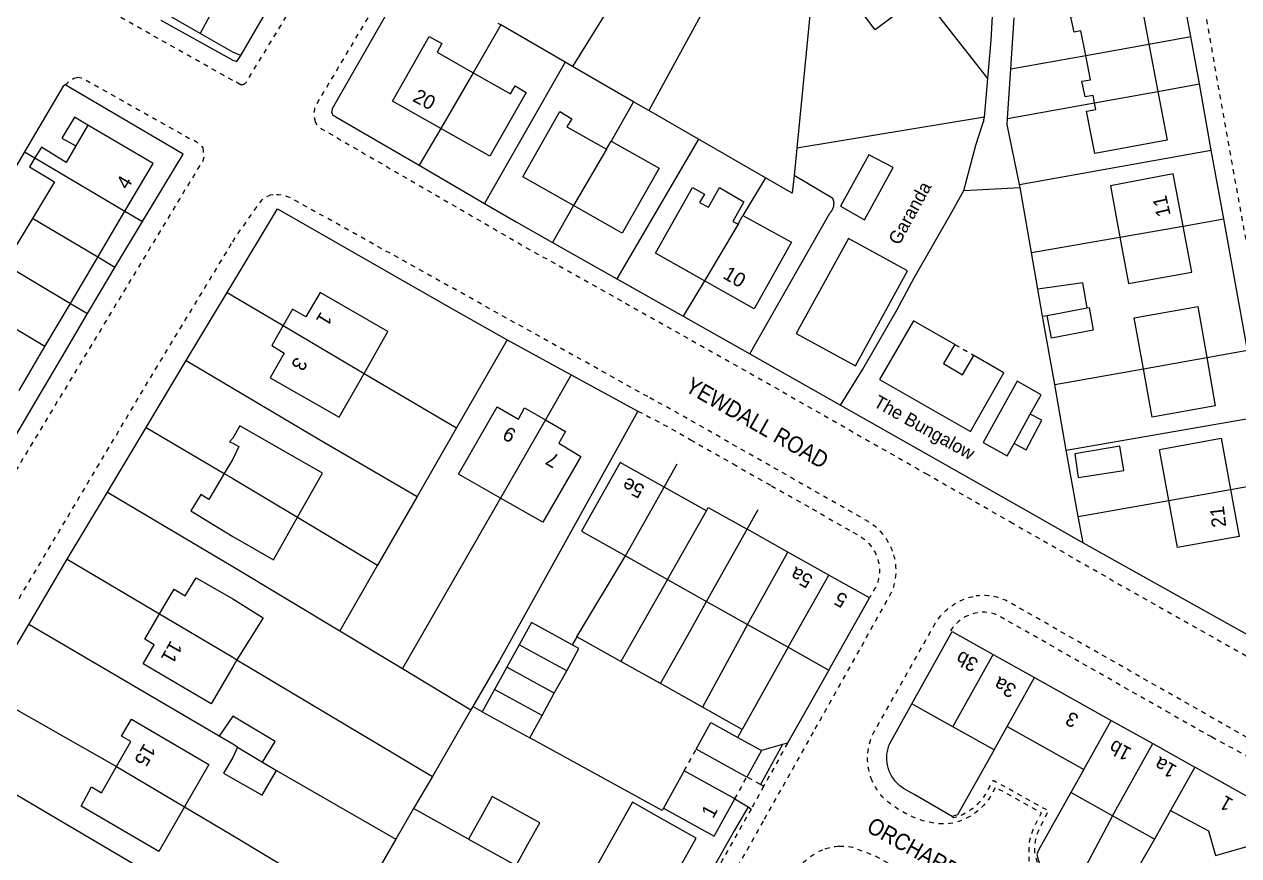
# Model space of a CAD drawing. Extents: x 421500 to 422711, y 436000 to 437000.
# Drawn here: x 421978.1 to 422105.8, y 436301 to 436388.5 of the extents above; entities that cross this region are included whole.
import ezdxf

# ---------------------------------------------------------------- set-up
doc = ezdxf.new("R2010")
doc.units = 0
doc.linetypes.add('716709-ExBase$0$OS-DASHEDLINE', pattern=[1, 0.5, -0.5])
for name, color, linetype in [('716709-ExBase$0$OS-LINE_0001_BLG_OUTLINE', 7, 'Continuous'), ('716709-ExBase$0$OS-LINE_0003_BLG_OUTLINE_OVHD', 7, '716709-ExBase$0$OS-DASHEDLINE'), ('716709-ExBase$0$OS-LINE_0021_ROAD_OR_TRACK', 8, '716709-ExBase$0$OS-DASHEDLINE'), ('716709-ExBase$0$OS-LINE_0030_BLG_DIVISION', 8, 'Continuous'), ('716709-ExBase$0$OS-LINE_0030_OBSTRUCTING_FEAT', 8, 'Continuous'), ('716709-ExBase$0$OS-LINE_0032_PATH_OR_EDGE', 8, '716709-ExBase$0$OS-DASHEDLINE'), ('716709-ExBase$0$OS-TEXT_BUILDING_OR_STRUCTURE', 4, 'Continuous'), ('716709-ExBase$0$OS-TEXT_ROAD_NAME', 7, 'Continuous'), ('Pr-KerbEdge', 8, 'Continuous')]:
    doc.layers.add(name, color=color, linetype=linetype)
doc.styles.add('716709-ExBase$0$Romans', font='romans.shx', dxfattribs={"width": 0.9})
doc.styles.add('716709-ExBase$0$Standard', font='romans.shx')

msp = doc.modelspace()

# ---------------------------------------------------------------- linework, layer by layer
at = {"layer": '716709-ExBase$0$OS-LINE_0001_BLG_OUTLINE'}
for p, q in [((422095.39, 436391.52), (422096.35, 436386.4)), ((421996.58, 436387.51), (421992.85, 436389.64)), ((422000, 436385.55), (421996.58, 436387.51)), ((422096.35, 436386.4), (422097.29, 436381.41)), ((422000.86, 436385.21), (422000, 436385.55)), ((421984.76, 436377.88), (421983.5, 436375.68)), ((422039.3, 436375.35), (422039.8, 436376.2)), ((421985.81, 436363.97), (421988.67, 436368.81)), ((422053.15, 436367.45), (422053.65, 436368.35)), ((421982.94, 436359.11), (421985.81, 436363.97)), ((421980.26, 436354.57), (421982.94, 436359.11)), ((421977.53, 436349.96), (421980.26, 436354.57)), ((422000, 436342.75), (421999.1, 436341.23)), ((422049.81, 436337.3), (422045.36, 436339.8)), ((422049.81, 436337.3), (422050.01, 436337.65)), ((422050.01, 436337.65), (422054.1, 436335.36)), ((422058.39, 436332.95), (422054.1, 436335.36)), ((422041.3, 436332.55), (422045.74, 436330.06)), ((422062.68, 436330.54), (422058.39, 436332.95)), ((422045.74, 436330.06), (422049.84, 436327.76)), ((422066.97, 436328.13), (422062.68, 436330.54)), ((422049.84, 436327.76), (422054.13, 436325.35)), ((422062.7, 436320.54), (422066.97, 436328.13)), ((422054.13, 436325.35), (422058.41, 436322.95)), ((422071.42, 436316.99), (422075.67, 436324.59)), ((422075.67, 436324.59), (422079.98, 436322.18)), ((422058.41, 436322.95), (422062.7, 436320.54)), ((422000.45, 436321.63), (422000, 436320.9)), ((422079.98, 436322.18), (422084.32, 436319.76)), ((422084.32, 436319.76), (422092.38, 436315.26)), ((422075.74, 436314.58), (422071.42, 436316.99)), ((422092.38, 436315.26), (422096.76, 436312.81)), ((422053.12, 436313.47), (422055.62, 436312.09)), ((422080.06, 436312.17), (422075.74, 436314.58)), ((422080.06, 436312.17), (422081.43, 436314.61)), ((422081.43, 436314.61), (422089.49, 436310.1)), ((422054.07, 436309.3), (422048.75, 436312.24)), ((422055.62, 436312.09), (422054.07, 436309.3)), ((422096.76, 436312.81), (422101.18, 436310.34)), ((422047.47, 436309.94), (422045.31, 436306.03)), ((422052.8, 436306.99), (422047.47, 436309.94)), ((422089.49, 436310.1), (422088.12, 436307.66)), ((422092.52, 436305.2), (422088.12, 436307.66)), ((422098.62, 436305.78), (422096.92, 436302.75)), ((422096.92, 436302.75), (422092.52, 436305.2))]:
    msp.add_line(p, q, dxfattribs=at)
at = {"layer": '716709-ExBase$0$OS-LINE_0001_BLG_OUTLINE', "flags": 128}
for points in [[(422072.49, 436391.61), (422067.55, 436387.9), (422063.4, 436393.45), (422068.2, 436397.08)], [(422000.86, 436385.21), (422005, 436392.35), (422004.7, 436393.34)], [(422089.7, 436385.21), (422089.2, 436387.8), (422088.5, 436387.65), (422088.15, 436389.25), (422088.8, 436389.4), (422088.64, 436390.31)], [(422021.88, 436377.53), (422016.8, 436380.4), (422020.65, 436387.2), (422022, 436386.45), (422021.5, 436385.55), (422025.29, 436383.38)], [(422090.63, 436380.21), (422090.5, 436381), (422089.65, 436380.85), (422089.3, 436382.5), (422090.2, 436382.65), (422089.7, 436385.21)], [(422025.29, 436383.38), (422029.2, 436381.15), (422029.7, 436382), (422030.85, 436381.3), (422027.05, 436374.6), (422021.88, 436377.53)], [(422097.29, 436381.41), (422098.25, 436376.3), (422090.65, 436374.9), (422089.8, 436379.35), (422090.75, 436379.5), (422090.63, 436380.21)], [(421984.76, 436377.88), (421983.35, 436378.7), (421982.05, 436376.5), (421983.5, 436375.68)], [(422035.85, 436369.4), (422030.5, 436372.45), (422034.4, 436379.3), (422035.65, 436378.55), (422035.15, 436377.7), (422039.3, 436375.35)], [(421988.67, 436368.81), (421991.65, 436373.85), (421984.76, 436377.88)], [(422039.8, 436376.2), (422044.85, 436373.35), (422040.95, 436366.5), (422035.85, 436369.4)], [(421983.5, 436375.68), (421982.5, 436373.95), (421979.9, 436375.55), (421979.21, 436374.42)], [(421979.21, 436374.42), (421978.65, 436373.5), (421981.25, 436371.9), (421978.94, 436368.05)], [(422099.94, 436367.25), (422098.9, 436372.75), (422092.3, 436371.5), (422093.3, 436366.09)], [(422049.6, 436361.5), (422044.45, 436364.4), (422048.35, 436371.3), (422049.6, 436370.6), (422049.1, 436369.75), (422050.05, 436369.25), (422051.2, 436371.3), (422053.75, 436369.8), (422052.6, 436367.75), (422053.15, 436367.45)], [(422053.65, 436368.35), (422058.75, 436365.55), (422054.85, 436358.55), (422049.6, 436361.5)], [(421978.94, 436368.05), (421976.75, 436364.4), (421974.15, 436365.9), (421973.48, 436364.78)], [(422093.3, 436366.09), (422094.2, 436361.2), (422100.85, 436362.4), (422099.94, 436367.25)], [(422064.75, 436365.95), (422059.25, 436355.95), (422065.5, 436352.55), (422070.95, 436362.55), (422064.75, 436365.95)], [(422013.81, 436351.76), (422016.3, 436356.15), (422009.2, 436360.25), (422007.7, 436357.7), (422006.3, 436358.5), (422005.3, 436356.78)], [(422095.77, 436352.25), (422094.8, 436357.6), (422101.5, 436358.8), (422102.42, 436353.43)], [(422075.95, 436354.8), (422071.6, 436357.3), (422068, 436351.1), (422077.6, 436345.65), (422081.1, 436351.8), (422077.95, 436353.65)], [(422005.3, 436356.78), (422004.1, 436354.7), (422005.4, 436353.9), (422003.95, 436351.3), (422011.2, 436347.15), (422013.81, 436351.76)], [(422075.95, 436354.8), (422074.75, 436352.8), (422076.75, 436351.6), (422077.95, 436353.65)], [(422102.42, 436353.43), (422103.3, 436348.35), (422096.7, 436347.15), (422095.77, 436352.25)], [(422028.15, 436338.64), (422023.75, 436341.15), (422027.8, 436348.25), (422030.05, 436346.95), (422030.7, 436348.15), (422032.88, 436346.88)], [(422032.88, 436346.88), (422035, 436345.65), (422034.3, 436344.4), (422036.6, 436343), (422032.6, 436336.1), (422028.15, 436338.64)], [(422006.83, 436336.62), (422009.45, 436341.25), (422000.75, 436346.25), (422000, 436344.95)], [(422000, 436344.95), (421999.65, 436344.55), (422000, 436344.4)], [(422000, 436344.4), (422000.65, 436344.05), (422000, 436342.75)], [(422098.44, 436338.39), (422097.45, 436343.75), (422103.95, 436344.95), (422104.94, 436339.54)], [(422045.36, 436339.8), (422040.74, 436342.39), (422036.68, 436335.15), (422041.3, 436332.55)], [(421999.1, 436341.23), (421997.5, 436338.5), (421996.65, 436339), (421995.6, 436337.3), (422000, 436334.6)], [(422104.94, 436339.54), (422105.85, 436334.6), (422099.35, 436333.45), (422098.44, 436338.39)], [(422000, 436334.6), (422004.3, 436332.15), (422006.83, 436336.62)], [(421992.31, 436326.45), (421993.85, 436329.05), (421995, 436328.35), (421996.15, 436330.25), (422000, 436328.05)], [(422000, 436328.05), (422003.2, 436326.05), (422000.45, 436321.63)], [(422000, 436320.9), (421997.75, 436317), (421990.6, 436321.2), (421991.75, 436323.2), (421990.75, 436323.8), (421992.31, 436326.45)], [(421987.77, 436310.39), (421989.3, 436313.05), (421988.3, 436313.6), (421989.35, 436315.4), (421997.5, 436310.6), (421994.94, 436306.15)], [(422048.75, 436312.24), (422050.29, 436315.04), (422053.12, 436313.47)], [(421994.94, 436306.15), (421992.25, 436301.45), (421984.05, 436306.25), (421985.15, 436308.25), (421986.2, 436307.65), (421987.77, 436310.39)], [(422098.62, 436305.78), (422102.62, 436303.64), (422103.35, 436301.04), (422108.41, 436302.47), (422106.98, 436307.08), (422101.18, 436310.34)], [(422045.31, 436306.03), (422050.64, 436303.09), (422052.8, 436306.99)], [(422044.8, 436305.08), (422042.03, 436306.64), (422037.68, 436298.9), (422044.38, 436295.13), (422048.74, 436302.87), (422044.8, 436305.08)]]:
    msp.add_lwpolyline(points, dxfattribs=at)
at = {"layer": '716709-ExBase$0$OS-LINE_0003_BLG_OUTLINE_OVHD'}
for p, q in [((422047.47, 436309.94), (422048.75, 436312.24)), ((422052.8, 436306.99), (422054.07, 436309.3))]:
    msp.add_line(p, q, dxfattribs=at)
at = {"layer": '716709-ExBase$0$OS-LINE_0021_ROAD_OR_TRACK'}
for p, q in [((422000, 436382.55), (421987.4, 436389.65)), ((422000.8, 436382.15), (422000, 436382.55)), ((422000.8, 436382.15), (422001.1, 436382.15)), ((422004.25, 436370.55), (422003.95, 436370.5))]:
    msp.add_line(p, q, dxfattribs=at)
at = {"layer": '716709-ExBase$0$OS-LINE_0021_ROAD_OR_TRACK', "flags": 128}
for points in [[(422113.25, 436319.95), (422113.35, 436320.05), (422113.55, 436320.2), (422113.7, 436320.35), (422113.85, 436320.55), (422113.95, 436320.75), (422114.1, 436320.95), (422114.3, 436321.35), (422114.45, 436322.1), (422114.45, 436322.8), (422112.35, 436333.95), (422105.35, 436372.5), (422101.75, 436392.75), (422100.6, 436398.35), (422100.49, 436398.42)], [(422001.1, 436382.15), (422001.2, 436382.2), (422001.35, 436382.3), (422001.45, 436382.4), (422001.55, 436382.6), (422005.1, 436388.4), (422008.3, 436393.7), (422008.4, 436393.9), (422008.5, 436394.05), (422008.55, 436394.25), (422008.6, 436394.4), (422008.65, 436394.6), (422008.65, 436394.85)], [(422015.22, 436390.87), (422009.2, 436380.75), (422008.6, 436379.7), (422008.6, 436379.45), (422008.55, 436379.25), (422008.55, 436378.8), (422008.6, 436378.6), (422008.65, 436378.35)], [(421982.37, 436382.11), (421982.6, 436382.3), (421982.85, 436382.55), (421983.3, 436382.8), (421983.65, 436382.9)], [(421983.65, 436382.9), (421984.1, 436382.85), (421984.45, 436382.7), (421985.1, 436382.3), (421995.5, 436376.45), (421996, 436376.25), (421996.15, 436376.15), (421996.6, 436375.75), (421996.85, 436375.5)], [(422008.65, 436378.35), (422008.7, 436378.15), (422008.9, 436377.85), (422009.15, 436377.6), (422009.3, 436377.5), (422009.4, 436377.45), (422030.6, 436365.15), (422052.6, 436352.8), (422072.9, 436341.22)], [(421996.85, 436375.5), (421996.9, 436375.05), (421996.95, 436374.65), (421996.95, 436374.45), (421996.8, 436373.95), (421996.4, 436373.4), (421976.5, 436340.4), (421966.65, 436323.8), (421956.6, 436306.95), (421947.8, 436291.85), (421938.35, 436275.8), (421933.7, 436268.05), (421933.25, 436267.2), (421932.9, 436266.7), (421932.35, 436266), (421932.05, 436265.65), (421931.3, 436265.15), (421930.65, 436264.8), (421929.6, 436264.45), (421929.4, 436264.4), (421928.89, 436264.31)], [(422000, 436365.6), (422000.45, 436366.3), (422002.95, 436369.85), (422003.1, 436370), (422003.2, 436370.15), (422003.45, 436370.3), (422003.95, 436370.5)], [(422043.64, 436349.31), (422006.65, 436369.9), (422006.15, 436370.2), (422005.9, 436370.3), (422005.6, 436370.4), (422005.1, 436370.5), (422004.8, 436370.55), (422004.25, 436370.55)], [(421925.9, 436256.35), (421926.05, 436256.35), (421926.55, 436256.3), (421927.3, 436256.2), (421928.15, 436256.05), (421929.05, 436256), (421930, 436256), (421931.15, 436256.05), (421932.2, 436256.2), (421932.6, 436256.35), (421933.95, 436256.9), (421934.25, 436257.05), (421935.1, 436257.5), (421935.85, 436258.05), (421937, 436259.35), (421937.15, 436259.5), (421938.65, 436261.7), (421940.1, 436264), (421946.2, 436274.45), (421953.3, 436286.7), (421961.7, 436301.05), (421970.1, 436315.65), (421979.4, 436331.2), (421991.35, 436351.3), (422000, 436365.6)], [(422068.97, 436333.98), (422068.91, 436334.08), (422068.77, 436334.3), (422068.63, 436334.51), (422068.36, 436334.85), (422068.34, 436334.87), (422068.19, 436335.04), (422068.02, 436335.22), (422067.84, 436335.4), (422067.65, 436335.57), (422067.46, 436335.73), (422067.25, 436335.88), (422067.05, 436336.03), (422066.83, 436336.16), (422066.58, 436336.31), (422046.67, 436347.65), (422043.64, 436349.31)], [(422072.9, 436341.22), (422075.65, 436339.65), (422081.79, 436336.13)], [(422081.79, 436336.13), (422094.15, 436329.05), (422110.6, 436319.8), (422110.9, 436319.75), (422111.15, 436319.65), (422112.15, 436319.65), (422112.45, 436319.7), (422112.7, 436319.8), (422113, 436319.85), (422113.25, 436319.95)], [(422069.4, 436333.06), (422069.36, 436333.18), (422069.26, 436333.41), (422069.15, 436333.64), (422069.03, 436333.86), (422068.97, 436333.98)], [(422061.26, 436314.35), (422068.92, 436328.04), (422069.04, 436328.24), (422069.15, 436328.45), (422069.25, 436328.66), (422069.35, 436328.87), (422069.43, 436329.09), (422069.51, 436329.31), (422069.57, 436329.54), (422069.63, 436329.77), (422069.71, 436330.2), (422069.74, 436330.44), (422069.76, 436330.69), (422069.77, 436330.93), (422069.77, 436331.18), (422069.75, 436331.42), (422069.73, 436331.67), (422069.7, 436331.91), (422069.66, 436332.15), (422069.6, 436332.39), (422069.52, 436332.7), (422069.44, 436332.94), (422069.4, 436333.06)], [(422066.79, 436311.81), (422066.81, 436312.06), (422066.85, 436312.3), (422066.9, 436312.55), (422066.96, 436312.79), (422067.03, 436313.03), (422067.1, 436313.27), (422067.19, 436313.5), (422067.29, 436313.73), (422067.39, 436313.96), (422067.56, 436314.27), (422073.85, 436325.39), (422074.01, 436325.64), (422074.15, 436325.85), (422074.3, 436326.06), (422074.47, 436326.26), (422074.64, 436326.45), (422074.81, 436326.64), (422075, 436326.82), (422075.19, 436326.99), (422075.39, 436327.15), (422075.61, 436327.32), (422075.83, 436327.46), (422076.04, 436327.6), (422076.27, 436327.73), (422076.5, 436327.84), (422076.73, 436327.95), (422077.08, 436328.08), (422077.3, 436328.16), (422077.39, 436328.18)], [(422077.39, 436328.18), (422077.53, 436328.22), (422077.75, 436328.27), (422077.98, 436328.31), (422078.19, 436328.35)], [(422115.13, 436308.23), (422114.8, 436308.55), (422114.55, 436308.7), (422113.54, 436309.63), (422104.75, 436314.54), (422081.66, 436327.68), (422081.46, 436327.79), (422081.25, 436327.89), (422081.03, 436327.98), (422080.82, 436328.06), (422080.6, 436328.14), (422080.38, 436328.2), (422080.15, 436328.26), (422079.92, 436328.3), (422079.69, 436328.34), (422079.46, 436328.37), (422079.14, 436328.39), (422078.91, 436328.39), (422078.67, 436328.39), (422078.44, 436328.37), (422078.21, 436328.35), (422078.19, 436328.35)], [(422055.93, 436304.87), (422058.19, 436308.86), (422061.26, 436314.35)], [(422067.24, 436308.92), (422067.15, 436309.13), (422067.07, 436309.36), (422067, 436309.6), (422066.93, 436309.84), (422066.88, 436310.09), (422066.84, 436310.33), (422066.8, 436310.58), (422066.78, 436310.83), (422066.77, 436311.07), (422066.77, 436311.56), (422066.79, 436311.81)], [(422063.75, 436302.01), (422063.84, 436302.01), (422064.07, 436302.02), (422064.31, 436302.02), (422064.55, 436302.01), (422064.78, 436301.99), (422065.18, 436301.93), (422067.56, 436301), (422087.48, 436289.94), (422090.05, 436294.8), (422086.11, 436296.92), (422085.66, 436297.34), (422085.42, 436297.6), (422085.18, 436297.87), (422084.94, 436298.16), (422084.73, 436298.44), (422084.52, 436298.74), (422084.33, 436299.04), (422084.17, 436299.36), (422084.03, 436299.67), (422083.95, 436299.88), (422083.87, 436300.09), (422083.81, 436300.3), (422083.77, 436300.52), (422083.75, 436300.74), (422083.75, 436300.92), (422083.76, 436301.04), (422083.77, 436301.15), (422083.76, 436301.4), (422083.75, 436301.64), (422083.76, 436301.87), (422083.77, 436302.11), (422083.8, 436302.35), (422083.84, 436302.64), (422083.89, 436302.87), (422083.95, 436303.1), (422084.01, 436303.33), (422084.09, 436303.56), (422084.18, 436303.78), (422084.27, 436304), (422085.05, 436305.53), (422080.2, 436308.21), (422079.63, 436307.16), (422079.48, 436306.94), (422079.33, 436306.74), (422079.16, 436306.53), (422078.99, 436306.34), (422078.81, 436306.15), (422078.53, 436305.89), (422078.35, 436305.74), (422078.17, 436305.59), (422077.98, 436305.45), (422077.79, 436305.32), (422077.59, 436305.19), (422077.39, 436305.08), (422077.18, 436304.97), (422076.97, 436304.86), (422076.76, 436304.77), (422076.54, 436304.68), (422076.32, 436304.61), (422076.1, 436304.54), (422075.75, 436304.46), (422075.45, 436304.41), (422075.14, 436304.38), (422074.83, 436304.37), (422074.52, 436304.37), (422074.21, 436304.39), (422073.9, 436304.42), (422073.6, 436304.47), (422073.17, 436304.55), (422072.87, 436304.62), (422072.57, 436304.7), (422072.28, 436304.8), (422071.99, 436304.9), (422071.42, 436305.15), (422070.99, 436305.35), (422070.31, 436305.72), (422069.91, 436305.96), (422069.44, 436306.28), (422069.24, 436306.42), (422069.04, 436306.57), (422068.85, 436306.72), (422068.67, 436306.89), (422068.49, 436307.06), (422068.32, 436307.23), (422068.16, 436307.42), (422068.01, 436307.61), (422067.86, 436307.8), (422067.72, 436308.01), (422067.59, 436308.22), (422067.47, 436308.43), (422067.35, 436308.67), (422067.25, 436308.9), (422067.24, 436308.92)], [(422049.71, 436236.69), (422047.87, 436247.98), (422043.93, 436270.64), (422043.45, 436273.39), (422043.39, 436273.78), (422043.32, 436274.17), (422043.25, 436274.55), (422043.19, 436274.94), (422043.14, 436275.33), (422043.1, 436275.72), (422043.09, 436276.23), (422043.11, 436276.62), (422043.14, 436277.01), (422043.19, 436277.4), (422043.26, 436277.79), (422043.34, 436278.17), (422044.28, 436282.28), (422045.53, 436285.73), (422046.33, 436287.55), (422047.09, 436289.09), (422049.78, 436293.98), (422055.93, 436304.87)], [(422063.75, 436302.01), (422063.6, 436302), (422063.37, 436301.97), (422063.13, 436301.93), (422062.9, 436301.89), (422062.67, 436301.83), (422062.34, 436301.73), (422062.12, 436301.65), (422062.05, 436301.62)], [(422062.05, 436301.62), (422061.9, 436301.56), (422061.68, 436301.46), (422061.47, 436301.36), (422061.26, 436301.24), (422061.06, 436301.12), (422060.86, 436300.99), (422060.67, 436300.85), (422060.41, 436300.64), (422060.22, 436300.48), (422060.04, 436300.31), (422059.87, 436300.13), (422059.71, 436299.95), (422059.55, 436299.76), (422059.4, 436299.56), (422059.26, 436299.35), (422059.12, 436299.14), (422059, 436298.93), (422051.34, 436285.12), (422050.83, 436284.22), (422050.54, 436283.64), (422050.27, 436283.04), (422050.03, 436282.43), (422049.81, 436281.81), (422049.58, 436281.04), (422049.42, 436280.41), (422049.28, 436279.77), (422049.17, 436279.12), (422049, 436277.69), (422048.95, 436276.95), (422048.94, 436276.2), (422048.96, 436275.46), (422049.01, 436274.75), (422049.09, 436274.06), (422049.2, 436273.38), (422049.33, 436272.7), (422053.65, 436246.56), (422053.85, 436245.34), (422055.17, 436237.47)]]:
    msp.add_lwpolyline(points, dxfattribs=at)
at = {"layer": '716709-ExBase$0$OS-LINE_0030_BLG_DIVISION'}
for p, q in [((422089.7, 436385.21), (422096.35, 436386.4)), ((422025.29, 436383.38), (422021.88, 436377.53)), ((422090.63, 436380.21), (422097.29, 436381.41)), ((422039.3, 436375.35), (422035.85, 436369.4)), ((421979.21, 436374.42), (421988.67, 436368.81)), ((421985.81, 436363.97), (421978.94, 436368.05)), ((422053.15, 436367.45), (422049.6, 436361.5)), ((422093.3, 436366.09), (422099.94, 436367.25)), ((421973.48, 436364.78), (421982.94, 436359.11)), ((421980.26, 436354.57), (421973.36, 436358.71)), ((422005.3, 436356.78), (422013.81, 436351.76)), ((422095.77, 436352.25), (422102.42, 436353.43)), ((422032.88, 436346.88), (422028.15, 436338.64)), ((421999.1, 436341.23), (422000, 436340.7)), ((422000, 436340.7), (422006.83, 436336.62)), ((422041.3, 436332.55), (422045.36, 436339.8)), ((422098.44, 436338.39), (422104.94, 436339.54)), ((422045.74, 436330.06), (422049.81, 436337.3)), ((422049.84, 436327.76), (422054.1, 436335.36)), ((422054.13, 436325.35), (422058.39, 436332.95)), ((422058.41, 436322.95), (422062.68, 436330.54)), ((421992.31, 436326.45), (422000, 436321.9)), ((422000, 436321.9), (422000.45, 436321.63)), ((422075.74, 436314.58), (422079.98, 436322.18)), ((422081.43, 436314.61), (422084.32, 436319.76)), ((422089.49, 436310.1), (422092.38, 436315.26)), ((422092.52, 436305.2), (422096.76, 436312.81)), ((421987.77, 436310.39), (421994.94, 436306.15)), ((422101.18, 436310.34), (422098.62, 436305.78))]:
    msp.add_line(p, q, dxfattribs=at)
at = {"layer": '716709-ExBase$0$OS-LINE_0030_OBSTRUCTING_FEAT'}
for p, q in [((422000, 436393.9), (421996.58, 436387.51)), ((422050.32, 436391.46), (422043.75, 436379.4)), ((422079.4, 436382.79), (422072.49, 436391.61)), ((422100.74, 436387.19), (422099.81, 436392.31)), ((421992.45, 436388.93), (422000, 436384.7)), ((422081.83, 436383.8), (422082.18, 436389.16)), ((422028.19, 436388.41), (422025.29, 436383.38)), ((422028.19, 436388.41), (422027.91, 436388.57)), ((422034.95, 436384.49), (422028.19, 436388.41)), ((422096.35, 436386.4), (422100.74, 436387.19)), ((422101.65, 436382.2), (422100.74, 436387.19)), ((422081.83, 436383.8), (422089.7, 436385.21)), ((422034.95, 436384.49), (422026.49, 436369.63)), ((422035.74, 436384.04), (422034.95, 436384.49)), ((422042.15, 436380.33), (422035.74, 436384.04)), ((422081.49, 436378.56), (422081.83, 436383.8)), ((422079.05, 436378.7), (422079.4, 436382.79)), ((422097.29, 436381.41), (422101.65, 436382.2)), ((422102.91, 436375.24), (422101.65, 436382.2)), ((422042.15, 436380.33), (422039.8, 436376.2)), ((422043.75, 436379.4), (422042.15, 436380.33)), ((422081.49, 436378.56), (422090.63, 436380.21)), ((422048.97, 436376.39), (422043.75, 436379.4)), ((422079.05, 436378.7), (422059.32, 436375.44)), ((422021.88, 436377.53), (422019.62, 436373.65)), ((422048.97, 436376.39), (422040.38, 436361.72)), ((422056.04, 436372.32), (422048.97, 436376.39)), ((421978.12, 436375.07), (421975.26, 436370.24)), ((421978.12, 436375.07), (421979.21, 436374.42)), ((422059.32, 436375.44), (422059.03, 436372.56)), ((422082.73, 436371.64), (422102.91, 436375.24)), ((422104.23, 436368), (422102.91, 436375.24)), ((422019.62, 436373.65), (422026.49, 436369.63)), ((422056.04, 436372.32), (422053.65, 436368.35)), ((422076.9, 436371), (422082.8, 436371.3)), ((422082.8, 436371.3), (422082.73, 436371.64)), ((422083.99, 436364.46), (422082.8, 436371.3)), ((421988.67, 436368.81), (421990.52, 436367.72)), ((422035.85, 436369.4), (422033.62, 436365.54)), ((421987.6, 436362.9), (421990.52, 436367.72)), ((422099.94, 436367.25), (422104.23, 436368)), ((422105.36, 436361.76), (422104.23, 436368)), ((422083.99, 436364.46), (422093.3, 436366.09)), ((422033.62, 436365.54), (422040.38, 436361.72)), ((422084.65, 436360.62), (422083.99, 436364.46)), ((421987.6, 436362.9), (421985.81, 436363.97)), ((421984.74, 436358.04), (421987.6, 436362.9)), ((421999.41, 436360.26), (422000, 436361.25)), ((422040.38, 436361.72), (422047.38, 436357.76)), ((422049.6, 436361.5), (422047.38, 436357.76)), ((422085.17, 436357.77), (422084.65, 436360.62)), ((422106.73, 436354.2), (422105.36, 436361.76)), ((421995.12, 436353.11), (421999.41, 436360.26)), ((421999.41, 436360.26), (422000, 436359.9)), ((422000, 436359.9), (422005.3, 436356.78)), ((421982.94, 436359.11), (421984.74, 436358.04)), ((422085.65, 436357.86), (422089.85, 436358.66)), ((422089.85, 436358.66), (422090.05, 436358.7)), ((421982.06, 436353.49), (421984.74, 436358.04)), ((422047.38, 436357.76), (422054.38, 436353.81)), ((422085.17, 436357.77), (422085.65, 436357.86)), ((422086.44, 436350.59), (422085.17, 436357.77)), ((422028.85, 436355.3), (422023.54, 436346.04)), ((422028.85, 436355.3), (422035.61, 436351.61)), ((421979.35, 436348.88), (421982.06, 436353.49)), ((421990.9, 436346.06), (421995.12, 436353.11)), ((421995.12, 436353.11), (422000, 436350.2)), ((422054.38, 436353.81), (422063.91, 436348.41)), ((422102.42, 436353.43), (422106.73, 436354.2)), ((422013.81, 436351.76), (422023.54, 436346.04)), ((422086.44, 436350.59), (422095.77, 436352.25)), ((422035.61, 436351.61), (422032.88, 436346.88)), ((422035.61, 436351.61), (422042.62, 436347.79)), ((422087.66, 436343.69), (422086.44, 436350.59)), ((422082.17, 436344.39), (422083.87, 436347.46)), ((422087.66, 436343.69), (422108, 436347.22)), ((421986.83, 436339.25), (421990.9, 436346.06)), ((421990.9, 436346.06), (421999.1, 436341.23)), ((422023.54, 436346.04), (422019.39, 436338.81)), ((422088.91, 436336.69), (422087.66, 436343.69)), ((422045.36, 436339.8), (422046.73, 436342.24)), ((422104.94, 436339.54), (422109.25, 436340.31)), ((421982.6, 436332.2), (421986.83, 436339.25)), ((421986.83, 436339.25), (422000, 436331.45)), ((422019.39, 436338.81), (422015.24, 436331.6)), ((422028.15, 436338.64), (422017.85, 436320.7)), ((422088.91, 436336.69), (422098.44, 436338.39)), ((422006.83, 436336.62), (422015.24, 436331.6)), ((422054.1, 436335.36), (422055.27, 436337.45)), ((422089.45, 436333.95), (422088.91, 436336.69)), ((422036.18, 436324.06), (422041.3, 436332.55)), ((421978.56, 436325.33), (421982.6, 436332.2)), ((421982.6, 436332.2), (421992.31, 436326.45)), ((422000, 436331.45), (422011.26, 436324.67)), ((422015.24, 436331.6), (422011.26, 436324.67)), ((422045.74, 436330.06), (422040.83, 436321.46)), ((421998.57, 436313.59), (421978.56, 436325.33)), ((422054.13, 436325.35), (422049.4, 436316.66)), ((422011.26, 436324.67), (422017.85, 436320.7)), ((422036.18, 436324.06), (422035.71, 436323.2)), ((422040.83, 436321.46), (422036.18, 436324.06)), ((422030.12, 436323.21), (422028.83, 436320.86)), ((422035.12, 436320.47), (422030.12, 436323.21)), ((422058.41, 436322.95), (422053.59, 436314.31)), ((422000.45, 436321.63), (422021, 436309.37)), ((422045, 436319.12), (422040.83, 436321.46)), ((422017.85, 436320.7), (422025.05, 436316.37)), ((422028.83, 436320.86), (422027.54, 436318.51)), ((422033.82, 436318.11), (422028.83, 436320.86)), ((422033.82, 436318.11), (422035.12, 436320.47)), ((422062.7, 436320.54), (422058.35, 436312.87)), ((422027.54, 436318.51), (422026.24, 436316.15)), ((422032.53, 436315.76), (422027.54, 436318.51)), ((422049.4, 436316.66), (422045, 436319.12)), ((421974.22, 436318.11), (421987.77, 436310.39)), ((422032.53, 436315.76), (422033.82, 436318.11)), ((422025.05, 436316.37), (422021, 436309.37)), ((422025.24, 436316.7), (422025.05, 436316.37)), ((422026.24, 436316.15), (422025.24, 436316.7)), ((422026.24, 436316.15), (422031.24, 436313.41)), ((422053.59, 436314.31), (422049.4, 436316.66)), ((422000, 436315.7), (421998.57, 436313.59)), ((422031.24, 436313.41), (422032.53, 436315.76)), ((422000, 436312.75), (421998.57, 436313.59)), ((422045.17, 436305.77), (422031.24, 436313.41)), ((422053.12, 436313.47), (422053.59, 436314.31)), ((422000.51, 436312.44), (422000, 436312.75)), ((422000.51, 436312.44), (422000, 436311.35)), ((422000.51, 436312.44), (422003.13, 436310.86)), ((422057.82, 436312.72), (422055.49, 436308.52)), ((422057.82, 436312.72), (422055.62, 436312.09)), ((422058.35, 436312.87), (422057.82, 436312.72)), ((421970.29, 436311.54), (421992.44, 436298.5)), ((422003.13, 436310.86), (422004.6, 436309.97)), ((422004.6, 436309.97), (422017.17, 436302.76)), ((422021, 436309.37), (422019.03, 436305.97)), ((422052.8, 436306.99), (422054.2, 436306.17)), ((422075.67, 436305.13), (422071.74, 436307.41)), ((421994.94, 436306.15), (422000, 436303.15)), ((422019.03, 436305.97), (422017.17, 436302.76)), ((422024.8, 436302.76), (422019.03, 436305.97)), ((422045.31, 436306.03), (422045.17, 436305.77)), ((422000, 436303.15), (422012.93, 436295.42)), ((422024.8, 436302.76), (422029.8, 436299.98)), ((422051.87, 436302.1), (422047.04, 436293.62)), ((422096.92, 436302.75), (422094.55, 436298.64))]:
    msp.add_line(p, q, dxfattribs=at)
at = {"layer": '716709-ExBase$0$OS-LINE_0030_OBSTRUCTING_FEAT', "flags": 128}
for points in [[(422057.85, 436413.35), (422054.05, 436410.85), (422048, 436403.3), (422047.15, 436402.3), (422047, 436402.1), (422046.3, 436401), (422046.05, 436400.65), (422035.74, 436384.04)], [(422062.65, 436409.87), (422060.95, 436391.95), (422059.32, 436375.44)], [(422018.71, 436393.91), (422018.2, 436393.15), (422010.5, 436379.65), (422010.45, 436379.55), (422010.4, 436379.2), (422010.45, 436379.1), (422010.5, 436378.95), (422010.6, 436378.9), (422010.75, 436378.8), (422010.85, 436378.75), (422019.62, 436373.65)], [(422079.4, 436382.79), (422079.75, 436386.8), (422080.1, 436393.12)], [(422000, 436384.7), (422000.45, 436384.55), (422000.86, 436385.21)], [(421982.37, 436382.11), (421982.19, 436381.96), (421978.12, 436375.07)], [(421990.52, 436367.72), (421994.8, 436374.8), (421982.37, 436382.11)], [(422076.9, 436371), (422078.15, 436375.75), (422078.85, 436377.95), (422078.9, 436378.15), (422079, 436378.25), (422079, 436378.45), (422079.05, 436378.7)], [(422082.73, 436371.64), (422081.45, 436377.95), (422081.49, 436378.56)], [(422066.9, 436374.75), (422063.9, 436369.35), (422066.45, 436367.9), (422069.45, 436373.4), (422066.9, 436374.75)], [(422054.38, 436353.81), (422062.8, 436368.6), (422062.9, 436368.7), (422063, 436368.85), (422063.1, 436369.05), (422063.2, 436369.35), (422063.2, 436369.55), (422063.25, 436369.75), (422063.2, 436369.85), (422063.15, 436370.05), (422063.1, 436370.15), (422059.03, 436372.56)], [(422059.03, 436372.56), (422058.85, 436370.7), (422056.04, 436372.32)], [(422063.91, 436348.41), (422066.25, 436352.2), (422069.85, 436358.4), (422071.65, 436361.8), (422075.65, 436368.8), (422076.9, 436371)], [(422026.49, 436369.63), (422029.8, 436367.7), (422033.62, 436365.54)], [(422000, 436361.25), (422004.7, 436369.05), (422022.4, 436358.95), (422028.85, 436355.3)], [(422089.85, 436358.66), (422089.4, 436361.3), (422084.65, 436360.62)], [(422090.05, 436358.7), (422090.5, 436356.3), (422086.1, 436355.45), (422085.65, 436357.86)], [(422083.87, 436347.46), (422085, 436349.5), (422082.5, 436350.95), (422078.9, 436344.5), (422081.45, 436343.1), (422082.17, 436344.39)], [(422000, 436350.2), (422009.25, 436344.75), (422019.39, 436338.81)], [(421976.5, 436344.04), (421976.95, 436344.8), (421979.35, 436348.88)], [(422063.91, 436348.41), (422082.9, 436337.65), (422089.45, 436333.95)], [(422042.62, 436347.79), (422028.05, 436321.55), (422025.24, 436316.7)], [(422082.17, 436344.39), (422083.45, 436343.7), (422085.1, 436346.85), (422083.87, 436347.46)], [(422093.3, 436344.1), (422088.55, 436343.3), (422088.9, 436340.8), (422093.7, 436341.55), (422093.3, 436344.1)], [(422089.45, 436333.95), (422107.3, 436323.95), (422110.65, 436322.2), (422110.8, 436322.1), (422110.9, 436322.05), (422111.05, 436322), (422111.55, 436322), (422112, 436322.15), (422112.2, 436322.35), (422112.3, 436322.55), (422112.35, 436322.7), (422112.4, 436322.8), (422112.4, 436323.2), (422110.1, 436335.6), (422109.25, 436340.31)], [(422045, 436319.12), (422047.85, 436324.21), (422049.84, 436327.76)], [(421974.22, 436318.11), (421976.75, 436322.25), (421978.56, 436325.33)], [(422035.71, 436323.2), (422031.41, 436325.56), (422030.12, 436323.21)], [(422035.12, 436320.47), (422036.41, 436322.82), (422035.71, 436323.2)], [(422071.74, 436307.41), (422070.54, 436308.1), (422070.41, 436308.19), (422070.28, 436308.28), (422070.16, 436308.38), (422070.04, 436308.49), (422069.92, 436308.6), (422069.81, 436308.71), (422069.71, 436308.83), (422069.61, 436308.95), (422069.51, 436309.08), (422069.42, 436309.21), (422069.33, 436309.34), (422069.26, 436309.48), (422069.18, 436309.62), (422069.11, 436309.77), (422069.05, 436309.91), (422069, 436310.06), (422068.93, 436310.27), (422068.89, 436310.42), (422068.86, 436310.58), (422068.83, 436310.74), (422068.81, 436310.89), (422068.79, 436311.05), (422068.79, 436311.21), (422068.79, 436311.37), (422068.79, 436311.53), (422068.8, 436311.69), (422068.82, 436311.84), (422068.85, 436312), (422068.88, 436312.16), (422068.92, 436312.31), (422068.96, 436312.46), (422069.01, 436312.61), (422069.1, 436312.84), (422071.42, 436316.99)], [(422003.13, 436310.86), (422004.45, 436313.05), (422000, 436315.7)], [(422080.06, 436312.17), (422076.23, 436305.32), (422075.67, 436305.13)], [(422000, 436311.35), (421999.05, 436309.7), (422000, 436309.15)], [(422000, 436309.15), (422003.1, 436307.4), (422004.6, 436309.97)], [(422029.8, 436299.98), (422031.05, 436302.23), (422032.3, 436304.47), (422027.3, 436307.25), (422026.05, 436305.01), (422024.8, 436302.76)], [(422088.12, 436307.66), (422084.73, 436301.6), (422084.55, 436301.14), (422085.04, 436299.35)], [(422054.2, 436306.17), (422052.75, 436303.64), (422051.87, 436302.1)], [(422092.52, 436305.2), (422088.49, 436297.61), (422088.43, 436297.49)], [(422017.17, 436302.76), (422013.8, 436296.95), (422012.93, 436295.42)]]:
    msp.add_lwpolyline(points, dxfattribs=at)
at = {"layer": '716709-ExBase$0$OS-LINE_0032_PATH_OR_EDGE'}
for p, q in [((422075.95, 436354.8), (422077.95, 436353.65)), ((422048.15, 436344.78), (422052.63, 436342.23)), ((422052.63, 436342.23), (422056.66, 436339.93)), ((422056.66, 436339.93), (422060.94, 436337.5)), ((422060.94, 436337.5), (422065.22, 436335.06)), ((422098.54, 436316), (422094.19, 436318.48)), ((422058.35, 436312.87), (422055.83, 436308.33)), ((422055.49, 436308.52), (422054.07, 436309.3)), ((422055.83, 436308.33), (422055.49, 436308.52)), ((422054.53, 436305.93), (422047.46, 436293.47)), ((422054.2, 436306.17), (422054.53, 436305.93))]:
    msp.add_line(p, q, dxfattribs=at)
at = {"layer": '716709-ExBase$0$OS-LINE_0032_PATH_OR_EDGE', "flags": 128}
for points in [[(422042.62, 436347.79), (422045.81, 436346.11), (422048.15, 436344.78)], [(422065.22, 436335.06), (422065.69, 436334.79), (422065.93, 436334.65), (422066.07, 436334.56), (422066.21, 436334.46), (422066.38, 436334.34), (422066.5, 436334.24), (422066.63, 436334.12), (422066.76, 436333.99), (422066.89, 436333.85), (422067.02, 436333.7), (422067.04, 436333.68), (422067.21, 436333.47), (422067.3, 436333.34), (422067.39, 436333.19), (422067.48, 436333.02), (422067.58, 436332.84), (422067.66, 436332.68), (422067.71, 436332.55), (422067.77, 436332.38), (422067.83, 436332.2), (422067.89, 436331.96), (422067.94, 436331.79), (422067.96, 436331.66), (422067.98, 436331.49), (422068, 436331.28), (422068.01, 436331.11), (422068.01, 436330.97), (422068, 436330.8), (422067.99, 436330.62), (422067.97, 436330.47), (422067.91, 436330.15), (422067.87, 436329.98), (422067.83, 436329.83), (422067.78, 436329.69), (422067.72, 436329.55), (422067.66, 436329.42), (422067.58, 436329.24), (422067.5, 436329.1), (422067.41, 436328.95), (422066.97, 436328.13)], [(422094.19, 436318.48), (422080.49, 436326.3), (422080.47, 436326.31), (422080.21, 436326.41), (422080.07, 436326.46), (422079.93, 436326.5), (422079.78, 436326.54), (422079.62, 436326.57), (422079.43, 436326.6), (422079.29, 436326.62), (422079.09, 436326.63), (422078.91, 436326.63), (422078.75, 436326.63), (422078.59, 436326.62), (422078.44, 436326.6), (422078.28, 436326.58), (422078.1, 436326.54), (422077.95, 436326.51), (422077.82, 436326.48), (422077.69, 436326.43), (422077.42, 436326.33), (422077.26, 436326.25), (422077.08, 436326.17), (422076.96, 436326.1), (422076.79, 436325.99), (422076.62, 436325.88), (422076.48, 436325.77), (422076.33, 436325.65), (422076.19, 436325.53), (422076.07, 436325.41), (422075.95, 436325.28), (422075.8, 436325.1), (422075.69, 436324.98), (422075.6, 436324.85), (422075.49, 436324.69), (422075.67, 436324.59)], [(422102.96, 436313.51), (422101.97, 436314.04), (422098.54, 436316)], [(422102.96, 436313.51), (422108.99, 436310.25), (422113.62, 436307.48), (422113.69, 436307.46), (422113.76, 436307.43), (422113.83, 436307.4), (422113.89, 436307.37), (422113.96, 436307.33), (422114.02, 436307.29), (422114.08, 436307.25), (422114.14, 436307.21), (422114.2, 436307.16), (422114.26, 436307.11), (422114.31, 436307.06), (422114.37, 436307.01), (422114.42, 436306.96), (422114.46, 436306.9), (422114.55, 436306.78), (422114.59, 436306.72), (422114.63, 436306.65), (422114.66, 436306.59), (422114.69, 436306.52), (422114.72, 436306.45), (422114.75, 436306.38), (422114.77, 436306.31), (422114.79, 436306.24), (422114.81, 436306.17), (422114.82, 436306.09), (422114.83, 436306.02), (422114.84, 436305.94), (422114.92, 436305.3)], [(422055.83, 436308.33), (422055.79, 436308.25), (422054.53, 436305.93)], [(422075.67, 436305.13), (422075.82, 436305.04), (422075.96, 436305.07), (422076.15, 436305.13), (422076.35, 436305.2), (422076.55, 436305.28), (422076.73, 436305.36), (422076.92, 436305.46), (422077.13, 436305.56), (422077.31, 436305.66), (422077.48, 436305.78), (422077.66, 436305.9), (422077.83, 436306.02), (422078, 436306.16), (422078.17, 436306.3), (422078.42, 436306.54), (422078.59, 436306.71), (422078.74, 436306.89), (422078.9, 436307.08), (422079.03, 436307.26), (422079.16, 436307.45), (422079.98, 436308.96), (422085.78, 436305.75), (422084.77, 436303.77), (422084.69, 436303.57), (422084.6, 436303.37), (422084.54, 436303.17), (422084.48, 436302.96), (422084.43, 436302.74), (422084.38, 436302.54), (422084.35, 436302.28), (422084.32, 436302.06), (422084.31, 436301.85), (422084.3, 436301.64), (422084.31, 436301.42), (422084.31, 436301.39), (422084.37, 436301.09), (422084.45, 436300.8), (422084.6, 436300.32), (422084.7, 436300.03), (422084.82, 436299.75), (422085.04, 436299.35)]]:
    msp.add_lwpolyline(points, dxfattribs=at)
at = {"layer": 'Pr-KerbEdge'}
msp.add_arc((422086.92, 436454.96), 118.12, 133.7321, 133.7321, dxfattribs=at)

# ---------------------------------------------------------------- texts
at = {"layer": '716709-ExBase$0$OS-TEXT_BUILDING_OR_STRUCTURE', "style": '716709-ExBase$0$Standard'}
for s, insert, char_height, width, attachment_point, rotation in [('{\\fHeledd|b0|i0|c0|p34;20}', (422019.8, 436379.9), 1.5, 3, 8, 331.7), ('{\\fHeledd|b0|i0|c0|p34;4}', (421988.95, 436371), 1.5, 1.5, 7, 59.1), ('{\\fHeledd|b0|i0|c0|p34;Garanda}', (422070.1, 436365.15), 1.375, 9.3194, 7, 61.2), ('{\\fHeledd|b0|i0|c0|p34;11}', (422098.4, 436369.5), 1.5, 3, 8, 102.9), ('{\\fHeledd|b0|i0|c0|p34;10}', (422052.4, 436361.25), 1.5, 3, 8, 329.9), ('{\\fHeledd|b0|i0|c0|p34;1}', (422009, 436357.85), 1.5, 1.5, 8, 238.2), ('{\\fHeledd|b0|i0|c0|p34;3}', (422006.35, 436353.1), 1.5, 1.5, 8, 240.7), ('{\\fHeledd|b0|i0|c0|p34;The Bungalow}', (422067.95, 436349.55), 1.375, 15.3542, 1, 330.7), ('{\\fHeledd|b0|i0|c0|p34;9}', (422029.45, 436346), 1.5, 1.5, 8, 152.2), ('{\\fHeledd|b0|i0|c0|p34;7}', (422034, 436343.3), 1.5, 1.5, 8, 150), ('{\\fHeledd|b0|i0|c0|p34;5e}', (422043.45, 436339.89), 1.5, 2.9167, 7, 153.2), ('{\\fHeledd|b0|i0|c0|p34;21}', (422104.35, 436336.75), 1.5, 3, 8, 96.8), ('{\\fHeledd|b0|i0|c0|p34;5a}', (422061.14, 436330.4), 1.5, 2.9167, 7, 151), ('{\\fHeledd|b0|i0|c0|p34;5}', (422064.8, 436328.34), 1.5, 1.5, 7, 150.9), ('{\\fHeledd|b0|i0|c0|p34;11}', (421993.5, 436323.75), 1.5, 3, 7, 240.6), ('{\\fHeledd|b0|i0|c0|p34;3b}', (422078.55, 436321.61), 1.5, 2.9167, 7, 152.2), ('{\\fHeledd|b0|i0|c0|p34;3a}', (422082.55, 436318.88), 1.5, 2.9167, 7, 152.1), ('{\\fHeledd|b0|i0|c0|p34;3}', (422089.09, 436315.76), 1.5, 1.5, 7, 153.3), ('{\\fHeledd|b0|i0|c0|p34;15}', (421990.7, 436312.95), 1.5, 3, 7, 239.8), ('{\\fHeledd|b0|i0|c0|p34;1b}', (422094.66, 436312.24), 1.5, 2.9167, 7, 151.6), ('{\\fHeledd|b0|i0|c0|p34;1a}', (422099.42, 436310.4), 1.5, 2.9167, 7, 150.1), ('{\\fHeledd|b0|i0|c0|p34;1}', (422105.32, 436306.87), 1.5, 1.5, 7, 150.2), ('{\\fHeledd|b0|i0|c0|p34;1}', (422050.52, 436304.86), 1.5, 1.5, 7, 61.7)]:
    msp.add_mtext(s, dxfattribs=dict(at, insert=insert, char_height=char_height, width=width, attachment_point=attachment_point, rotation=rotation))
at = {"layer": '716709-ExBase$0$OS-TEXT_ROAD_NAME', "char_height": 1.75, "style": '716709-ExBase$0$Romans'}
for s, insert, width, attachment_point, rotation in [('{\\fHeledd|b0|i0|c0|p34;YEWDALL ROAD}', (422055.15, 436346.55), 29.4, 5, 330.3), ('{\\fHeledd|b0|i0|c0|p34;ORCHARD MEWS}', (422066.53, 436303.61), 30.4216, 7, 331)]:
    msp.add_mtext(s, dxfattribs=dict(at, insert=insert, width=width, attachment_point=attachment_point, rotation=rotation))

doc.saveas('drawing.dxf')
